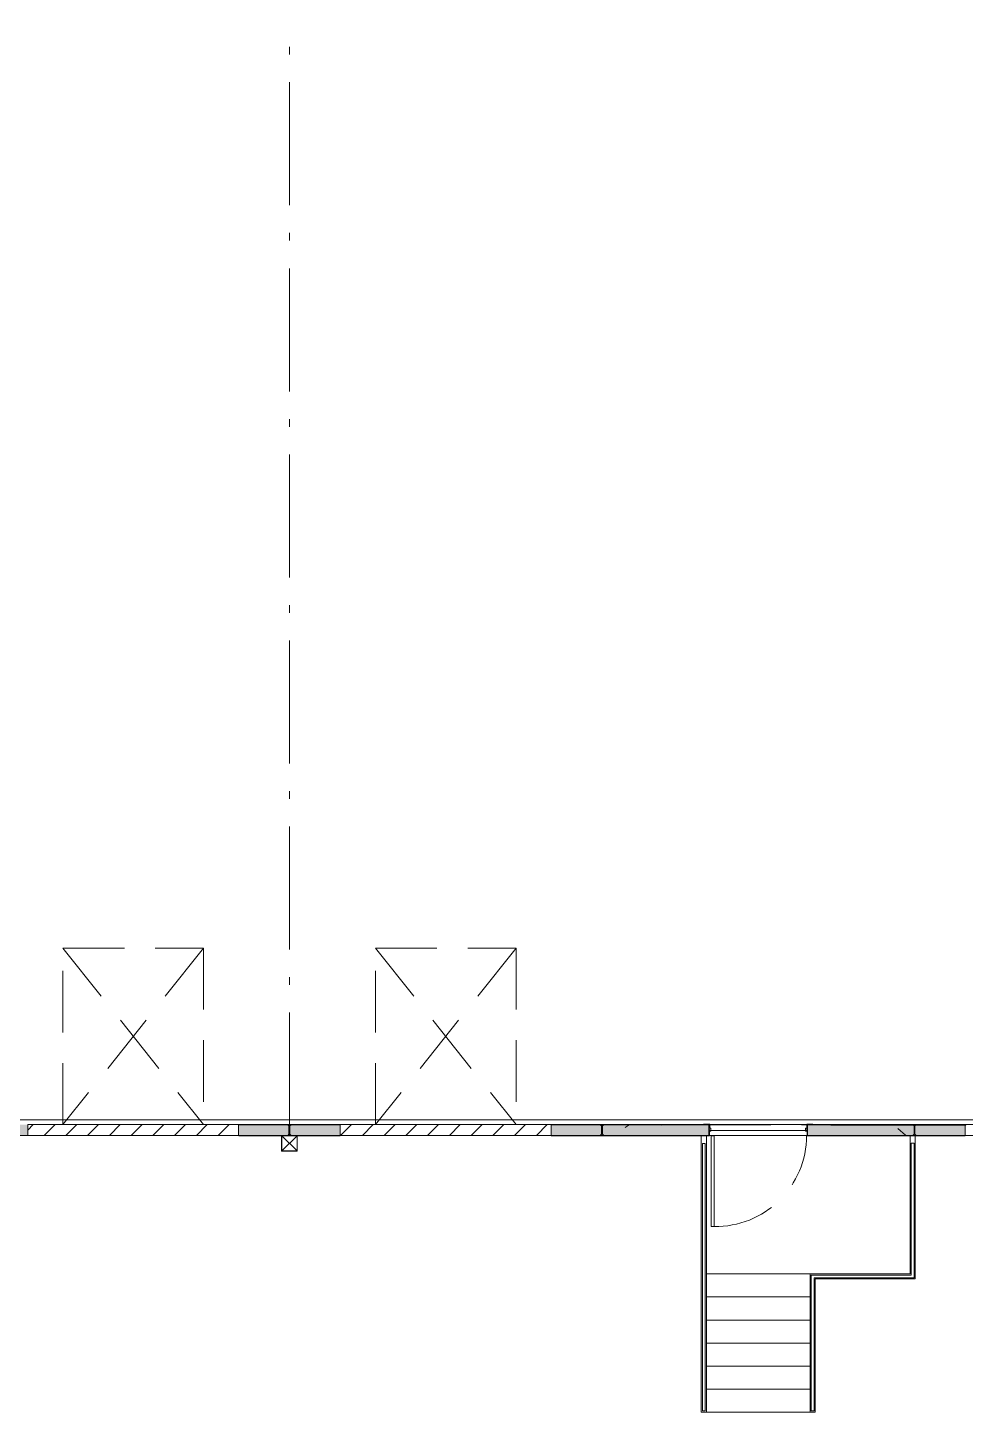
# Model space of a CAD drawing. Header units: metres. Extents: x -55 to 260, y -121 to 64.
# Drawn here: x 118.52 to 130.71, y -64.56 to -46.55 of the extents above; entities that cross this region are included whole.
import ezdxf

# ---------------------------------------------------------------- set-up
doc = ezdxf.new("R2010")
doc.units = ezdxf.units.M
doc.linetypes.add('01_Grid', pattern=[2.32, 1.6, -0.36, 0, -0.36])
doc.linetypes.add('04_Proyection', pattern=[1.2, 0.8, -0.4])
for name, color, linetype, lineweight in [('0-1', 7, 'Continuous', 5), ('03EJES-1', 1, '01_Grid', 5), ('06MUR-1', 253, 'Continuous', 5), ('06MUR-2', 53, 'Continuous', 25), ('06MUREXT-1', 9, 'Continuous', 15), ('11PUER-1', 253, 'Continuous', 5), ('11PUER-2', 253, '04_Proyection', 5), ('13CIVERT-1', 253, 'Continuous', 5), ('17EQAGUA-1', 253, 'Continuous', 5), ('22AMUEB-1', 253, 'Continuous', 5), ('22AMUEB-2', 63, 'Continuous', 5), ('26VENT-1', 253, 'Continuous', 5), ('26VENT-4', 253, '04_Proyection', 5), ('46BANQ-1', 253, 'Continuous', 5), ('55BARANDAL-1', 253, 'Continuous', 5), ('70LINEA-1', 254, 'Continuous', 5), ('70LINEA-2', 1, 'Continuous', 5), ('70LINEA-6', 253, 'Continuous', 5), ('70LINEA_0_25-1', 9, 'Continuous', 15)]:
    doc.layers.add(name, color=color, linetype=linetype, lineweight=lineweight)
pattern_1 = [(50, (0, 0), (2.914806, -0.25534), [0.3048, -3.353]), (355, (0, 0), (-0.5639, 3.05678), [0.24384, -2.682]), (100.451, (0.243, -0.0213), (2.35075, 2.801895), [0.25904, -2.849]), (46.184, (0, 0.8128), (4.336665, -0.672795), [0.4572, -5.029]), (96.636, (0.3614, 0.7567), (3.798, 3.95842), [0.38856, -4.274]), (351.184, (0, 0.813), (3.79858, 3.95859), [0.36576, -4.023]), (21, (0.4064, 0.6096), (2.425556, -1.63645), [0.3048, -3.353]), (326, (0.4064, 0.6096), (0.98876, 2.946903), [0.24384, -2.682]), (71.451, (0.6086, 0.4733), (3.414398, 1.310927), [0.25904, -2.849]), (37.5, (0, 0), (0.049559, 1.352701), [0.13411, -2.516, 0.13411, -2.589, -2.692]), (37.5, (0, 0), (0.049559, 1.352701), [-5.373, 0.13411, -2.558]), (7.5, (0, 0), (1.06888, 1.603233), [0.13411, -1.418, 0.13411, -2.455, -1.026]), (7.5, (0, 0), (1.06888, 1.603233), [-4.141, 0.13411, -0.89205]), (327.5, (-0.9063, 0), (2.1693145, -0.091976), [0.13411, -0.88189, 0.13411, -3.036, -4.206]), (327.5, (-0.9063, 0), (2.1693145, -0.091976), [-4.186, 0.13411, -4.072]), (317.5, (-1.313, 0), (2.370307, 0.40642), [0.13411, -1.187, 0.13411, -1.971, -2.987]), (317.5, (-1.313, 0), (2.370307, 0.40642), [-3.426, 0.13411, -2.853])]
pattern_2 = [(45, (-123.827, 60.889), (-0.14142136, 0.14142136), [])]
pattern_3 = [(45, (-119.763, 60.889), (-0.14142136, 0.14142136), [])]

# ---------------------------------------------------------------- blocks, each defined once
blk = doc.blocks.new('Docks - Knockout - Cw9_x10__ Lv6_x8_-V9-A1 _ A700')
at = {"layer": '70LINEA-2'}
h = blk.add_hatch(dxfattribs=at)
h.set_pattern_fill('FP_10', color=256, style=0, pattern_type=2)
h.set_pattern_definition([(45, (-131.955, 60.889), (-0.14142136, 0.14142136), [])])
h.paths.add_polyline_path([(1.4966, -0.07085), (1.4966, 0.07085), (-1.2466, 0.07085), (-1.2466, -0.07085)])
at = {"layer": '26VENT-1'}
for p, q in [((1.4966, 0.07085), (-1.2466, 0.07085)), ((1.4966, -0.07085), (-1.2466, -0.07085))]:
    blk.add_line(p, q, dxfattribs=at)
at = {"layer": '26VENT-4'}
for p, q in [((-0.7894, 2.36755), (1.0394, 0.07085)), ((1.0394, 2.36755), (-0.7894, 0.07085)), ((-0.7894, 2.36755), (1.0394, 2.36755)), ((-0.7894, 0.07085), (-0.7894, 2.36755)), ((1.0394, 2.36755), (1.0394, 0.07085))]:
    blk.add_line(p, q, dxfattribs=at)
at = {"layer": '70LINEA-6'}
for p, q in [((-1.2466, 0.07085), (1.4966, 0.07085)), ((-1.2466, -0.07085), (-1.2466, 0.07085)), ((1.4966, 0.07085), (1.4966, -0.07085)), ((1.4966, -0.07085), (-1.2466, -0.07085))]:
    blk.add_line(p, q, dxfattribs=at)
blk = doc.blocks.new('Docks - Knockout - Cw9_x10__ Lv6_x8_-V10-A1 _ A700')
at = {"layer": '70LINEA-2'}
h = blk.add_hatch(dxfattribs=at)
h.set_pattern_fill('FP_11', color=256, style=0, pattern_type=2)
h.set_pattern_definition(pattern_2)
h.paths.add_polyline_path([(1.4966, -0.07085), (1.4966, 0.07085), (-1.2466, 0.07085), (-1.2466, -0.07085), (0.61314, -0.07085)])
at = {"layer": '26VENT-1'}
for p, q in [((1.4966, 0.07085), (-1.2466, 0.07085)), ((1.4966, -0.07085), (-1.2466, -0.07085))]:
    blk.add_line(p, q, dxfattribs=at)
at = {"layer": '26VENT-4'}
for p, q in [((-0.7894, 2.36755), (1.0394, 0.07085)), ((1.0394, 2.36755), (-0.7894, 0.07085)), ((-0.7894, 2.36755), (1.0394, 2.36755)), ((-0.7894, 0.07085), (-0.7894, 2.36755)), ((1.0394, 2.36755), (1.0394, 0.07085))]:
    blk.add_line(p, q, dxfattribs=at)
at = {"layer": '70LINEA-6'}
for p, q in [((-1.2466, 0.07085), (1.4966, 0.07085)), ((-1.2466, -0.07085), (-1.2466, 0.07085)), ((1.4966, 0.07085), (1.4966, -0.07085)), ((1.4966, -0.07085), (-1.2466, -0.07085))]:
    blk.add_line(p, q, dxfattribs=at)
blk = doc.blocks.new('Docks - Knockout - Cw9_x10__ Lv6_x8_-V11-A1 _ A700')
at = {"layer": '70LINEA-2'}
h = blk.add_hatch(dxfattribs=at)
h.set_pattern_fill('FP_12', color=256, style=0, pattern_type=2)
h.set_pattern_definition(pattern_3)
h.paths.add_polyline_path([(1.4966, -0.07085), (1.4966, 0.07085), (-1.2466, 0.07085), (-1.2466, -0.07085)])
at = {"layer": '26VENT-1'}
for p, q in [((1.4966, 0.07085), (-1.2466, 0.07085)), ((1.4966, -0.07085), (-1.2466, -0.07085))]:
    blk.add_line(p, q, dxfattribs=at)
at = {"layer": '26VENT-4'}
for p, q in [((-0.7894, 2.36755), (1.0394, 0.07085)), ((1.0394, 2.36755), (-0.7894, 0.07085)), ((-0.7894, 2.36755), (1.0394, 2.36755)), ((-0.7894, 0.07085), (-0.7894, 2.36755)), ((1.0394, 2.36755), (1.0394, 0.07085))]:
    blk.add_line(p, q, dxfattribs=at)
at = {"layer": '70LINEA-6'}
for p, q in [((-1.2466, 0.07085), (1.4966, 0.07085)), ((-1.2466, -0.07085), (-1.2466, 0.07085)), ((1.4966, 0.07085), (1.4966, -0.07085)), ((1.4966, -0.07085), (-1.2466, -0.07085))]:
    blk.add_line(p, q, dxfattribs=at)
blk = doc.blocks.new('Downspout - Square - Downspout - Square 8_x8_-7117014-A1 _ A700')
at = {"layer": '17EQAGUA-1'}
for p, q in [((0.102, 0.203), (-0.102, 0.203)), ((-0.102, 0.203), (-0.102, 0)), ((-0.099, 0.2), (0.099, 0.2)), ((-0.099, 0.003), (-0.099, 0.2)), ((0.099, 0.2), (-0.099, 0.003)), ((-0.099, 0.2), (0.099, 0.003)), ((0.099, 0.2), (0.099, 0.003)), ((0.102, 0), (0.102, 0.203)), ((-0.102, 0), (0.102, 0)), ((0.099, 0.003), (-0.099, 0.003))]:
    blk.add_line(p, q, dxfattribs=at)
blk = doc.blocks.new('Sgl - F - AI - 4_x7_-7287663-A1 _ A700')
at = {"layer": '11PUER-1'}
for p, q in [((-0.612, -1.29), (-0.612, -0.11)), ((-0.612, -0.11), (-0.573, -0.11)), ((-0.573, -0.11), (-0.573, -1.29)), ((-0.573, -1.29), (-0.612, -1.29))]:
    blk.add_line(p, q, dxfattribs=at)
at = {"layer": '11PUER-2'}
for p, q in [((-0.637, 0.034), (0.637, 0.034)), ((-0.637, -0.107), (0.637, -0.107))]:
    blk.add_line(p, q, dxfattribs=at)
blk.add_arc((-0.554, -0.108), 1.182, 269.0611, 359.905, dxfattribs=at)
blk = doc.blocks.new('Mesker Frame AI - Mesker Frame AI2-V38-A1 _ A700')
at = {"layer": '22AMUEB-1'}
for p, q in [((-0.53, 0.076), (-0.53, 0.071)), ((-0.528, 0.071), (-0.528, 0.074)), ((-0.436, 0.005), (-0.436, -0.025)), ((-0.435, -0.027), (-0.435, 0.005)), ((0.796, 0.005), (0.796, -0.027)), ((0.798, -0.025), (0.798, 0.005)), ((-0.53, -0.071), (-0.53, -0.076)), ((-0.528, -0.074), (-0.528, -0.071)), ((-0.451, -0.025), (-0.451, -0.074)), ((-0.451, -0.025), (-0.436, -0.025)), ((-0.435, -0.027), (-0.45, -0.027)), ((-0.45, -0.076), (-0.45, -0.027)), ((0.796, -0.027), (0.811, -0.027)), ((0.813, -0.025), (0.798, -0.025)), ((0.811, -0.027), (0.811, -0.076)), ((0.813, -0.074), (0.813, -0.025)), ((0.89, -0.071), (0.89, -0.074)), ((0.891, -0.076), (0.891, -0.071))]:
    blk.add_line(p, q, dxfattribs=at)
at = {"layer": '22AMUEB-2'}
for p, q in [((-0.53, 0.076), (-0.455, 0.076)), ((-0.53, 0.071), (-0.53, 0.076)), ((-0.528, 0.074), (-0.528, 0.071)), ((-0.456, 0.074), (-0.528, 0.074)), ((-0.455, 0.076), (-0.455, -0.006)), ((-0.455, 0.013), (-0.435, 0.013)), ((-0.455, 0.012), (-0.455, 0.013)), ((-0.436, 0.012), (-0.455, 0.012)), ((-0.436, -0.025), (-0.436, 0.012)), ((-0.435, 0.013), (-0.435, -0.027)), ((0.796, 0.013), (0.816, 0.013)), ((0.796, -0.027), (0.796, 0.013)), ((0.798, 0.012), (0.798, -0.025)), ((0.816, 0.012), (0.798, 0.012)), ((0.816, 0.076), (0.891, 0.076)), ((0.816, -0.006), (0.816, 0.076)), ((0.816, 0.013), (0.816, 0.012)), ((0.89, 0.074), (0.818, 0.074)), ((0.89, 0.071), (0.89, 0.074)), ((0.891, 0.076), (0.891, 0.071)), ((-0.53, -0.076), (-0.53, -0.071)), ((-0.45, -0.076), (-0.53, -0.076)), ((-0.528, -0.071), (-0.528, -0.074)), ((-0.528, -0.074), (-0.451, -0.074)), ((-0.455, -0.006), (-0.456, -0.006)), ((-0.451, -0.025), (-0.436, -0.025)), ((-0.451, -0.074), (-0.451, -0.025)), ((-0.45, -0.027), (-0.45, -0.076)), ((-0.435, -0.027), (-0.45, -0.027)), ((0.811, -0.027), (0.796, -0.027)), ((0.798, -0.025), (0.813, -0.025)), ((0.811, -0.076), (0.811, -0.027)), ((0.891, -0.076), (0.811, -0.076)), ((0.813, -0.025), (0.813, -0.074)), ((0.813, -0.074), (0.89, -0.074)), ((0.818, -0.006), (0.816, -0.006)), ((0.89, -0.074), (0.89, -0.071)), ((0.891, -0.071), (0.891, -0.076))]:
    blk.add_line(p, q, dxfattribs=at)
blk = doc.blocks.new('Railing - Railing-7150031-A1 _ A700')
at = {"layer": '55BARANDAL-1'}
for p, q in [((130.005, -61.061), (130.043, -61.061)), ((130.005, -62.774), (130.005, -61.061)), ((130.043, -62.812), (130.043, -61.061)), ((128.705, -62.774), (130.005, -62.774)), ((128.705, -64.541), (128.705, -62.774)), ((128.743, -62.812), (130.043, -62.812)), ((128.743, -64.541), (128.743, -62.812)), ((128.743, -64.541), (128.705, -64.541))]:
    blk.add_line(p, q, dxfattribs=at)
blk = doc.blocks.new('Railing - Railing-7150039-A1 _ A700')
at = {"layer": '55BARANDAL-1'}
for p, q in [((127.289, -61.062), (127.327, -61.062)), ((127.289, -61.062), (127.289, -62.742)), ((127.327, -61.062), (127.327, -62.742)), ((127.289, -62.742), (127.289, -62.76)), ((127.289, -62.76), (127.289, -63.641)), ((127.327, -62.742), (127.327, -62.76)), ((127.327, -62.76), (127.327, -63.641)), ((127.289, -63.641), (127.289, -64.541)), ((127.327, -63.641), (127.327, -64.541)), ((127.327, -64.541), (127.289, -64.541))]:
    blk.add_line(p, q, dxfattribs=at)
blk = doc.blocks.new('22011_AR_rvt-1-A1 _ A700')
at = {"layer": '06MUR-1'}
h = blk.add_hatch(dxfattribs=at)
h.set_pattern_fill('FP_1', color=256, style=0, pattern_type=2)
h.set_pattern_definition(pattern_1)
h.paths.add_polyline_path([(158.334, -60.959), (159.156, -60.959), (159.156, -60.819), (157.836, -60.819), (157.836, -60.959)])
h.paths.add_polyline_path([(161.9, -60.959), (163.219, -60.959), (163.219, -60.819), (161.9, -60.819), (161.9, -60.825)])
h.paths.add_polyline_path([(166.624, -60.959), (166.624, -60.819), (165.965, -60.819), (165.965, -60.959), (166.037, -60.959)])
h.paths.add_polyline_path([(151.028, -60.959), (151.028, -60.819), (149.708, -60.819), (149.708, -60.959)])
h.paths.add_polyline_path([(145.644, -60.959), (146.964, -60.959), (146.964, -60.819), (145.644, -60.819), (145.644, -60.891)])
h.paths.add_polyline_path([(153.772, -60.959), (155.092, -60.959), (155.092, -60.819), (153.772, -60.819), (153.772, -60.858)])
h.paths.add_polyline_path([(142.9, -60.959), (142.9, -60.819), (141.58, -60.819), (141.58, -60.959)])
h.paths.add_polyline_path([(137.516, -60.959), (138.836, -60.959), (138.836, -60.819), (137.516, -60.819), (137.516, -60.924)])
h.paths.add_polyline_path([(130.603, -60.959), (130.708, -60.959), (130.708, -60.819), (128.654, -60.819), (128.654, -60.959), (129.062, -60.959)])
h.paths.add_polyline_path([(133.452, -60.959), (134.772, -60.959), (134.772, -60.819), (133.452, -60.819), (133.452, -60.941)])
h.paths.add_polyline_path([(127.378, -60.959), (127.378, -60.819), (125.324, -60.823), (125.324, -60.959), (125.981, -60.959)])
h.paths.add_polyline_path([(117.196, -60.959), (118.516, -60.959), (118.516, -60.819), (117.196, -60.819), (117.196, -60.941)])
h.paths.add_polyline_path([(122.58, -60.959), (122.58, -60.819), (121.26, -60.819), (121.26, -60.959), (121.359, -60.959)])
h.paths.add_polyline_path([(114.452, -60.959), (114.452, -60.819), (113.132, -60.819), (113.132, -60.959)])
h.paths.add_polyline_path([(109.068, -60.959), (110.388, -60.959), (110.388, -60.819), (109.068, -60.819), (109.068, -60.927)])
h.paths.add_polyline_path([(105.004, -60.959), (106.324, -60.959), (106.324, -60.819), (105.004, -60.819), (105.004, -60.919)])
h.paths.add_polyline_path([(100.94, -60.959), (102.26, -60.959), (102.26, -60.819), (100.94, -60.819), (100.94, -60.912)])
h.paths.add_polyline_path([(98.196, -60.959), (98.196, -60.819), (96.876, -60.819), (96.876, -60.959)])
h.paths.add_polyline_path([(90.068, -60.959), (90.068, -60.819), (88.748, -60.819), (88.748, -60.959), (89.006, -60.959)])
h.paths.add_polyline_path([(93.628, -60.959), (94.132, -60.959), (94.132, -60.819), (92.812, -60.819), (92.812, -60.959)])
h.paths.add_polyline_path([(85.924, -60.959), (86.004, -60.959), (86.004, -60.819), (85.141, -60.819), (85.141, -60.959)])
h.paths.add_polyline_path([(80.62, -60.959), (81.483, -60.959), (81.483, -60.819), (80.62, -60.819), (80.62, -60.92)])
h.paths.add_polyline_path([(77.876, -60.959), (77.876, -60.819), (75.822, -60.819), (75.822, -60.959), (76.681, -60.959)])
h.paths.add_polyline_path([(69.748, -60.959), (69.748, -60.819), (68.428, -60.819), (68.428, -60.959)])
h.paths.add_polyline_path([(74.546, -60.959), (74.546, -60.819), (72.492, -60.819), (72.492, -60.959), (73.599, -60.959)])
h.paths.add_polyline_path([(61.274, -60.959), (61.62, -60.959), (61.62, -60.819), (60.3, -60.819), (60.3, -60.959)])
h.paths.add_polyline_path([(56.236, -60.959), (57.556, -60.959), (57.556, -60.819), (56.236, -60.819), (56.236, -60.913)])
h.paths.add_polyline_path([(64.364, -60.959), (65.684, -60.959), (65.684, -60.819), (64.364, -60.819), (64.364, -60.902)])
h.paths.add_polyline_path([(49.428, -60.959), (49.428, -60.819), (48.108, -60.819), (48.108, -60.959), (48.949, -60.959)])
h.paths.add_polyline_path([(44.044, -60.959), (45.364, -60.959), (45.364, -60.819), (44.044, -60.819), (44.044, -60.928)])
h.paths.add_polyline_path([(52.172, -60.959), (53.492, -60.959), (53.492, -60.819), (52.172, -60.819), (52.172, -60.918)])
h.paths.add_polyline_path([(41.3, -60.959), (41.3, -60.819), (39.98, -60.819), (39.98, -60.959), (41.246, -60.959)])
h.paths.add_polyline_path([(31.852, -60.959), (33.172, -60.959), (33.172, -60.819), (31.852, -60.819), (31.852, -60.944)])
h.paths.add_polyline_path([(36.624, -60.959), (37.236, -60.959), (37.236, -60.819), (35.916, -60.819), (35.916, -60.959)])
h.paths.add_polyline_path([(28.921, -60.959), (29.108, -60.959), (29.108, -60.819), (27.788, -60.819), (27.788, -60.959)])
h.paths.add_polyline_path([(19.677, -60.959), (20.98, -60.958), (20.98, -60.819), (19.661, -60.819), (19.661, -60.959)])
h.paths.add_polyline_path([(24.299, -60.959), (25.044, -60.959), (25.044, -60.819), (23.724, -60.819), (23.724, -60.959)])
h.paths.add_polyline_path([(16.915, -60.959), (16.915, -60.819), (16.256, -60.819), (16.256, -60.959), (16.596, -60.959)])
at = {"layer": '70LINEA-2'}
h = blk.add_hatch(dxfattribs=at)
h.set_pattern_fill('FP_1', color=256, style=0, pattern_type=2)
h.set_pattern_definition(pattern_1)
h.paths.add_polyline_path([(122.58, -60.959), (122.58, -60.819), (121.942, -60.819), (121.926, -60.835), (121.926, -60.944), (121.942, -60.959)])
h.paths.add_polyline_path([(125.324, -60.959), (125.962, -60.959), (125.978, -60.944), (125.978, -60.835), (125.962, -60.819), (125.324, -60.819), (125.324, -60.937)])
h = blk.add_hatch(dxfattribs=at)
h.set_pattern_fill('FP_1', color=256, style=0, pattern_type=2)
h.set_pattern_definition(pattern_1)
h.paths.add_polyline_path([(129.062, -60.959), (130.026, -60.959), (130.042, -60.944), (130.042, -60.835), (130.026, -60.819), (128.653, -60.819), (128.653, -60.959)])
h.paths.add_polyline_path([(127.379, -60.959), (127.379, -60.819), (126.006, -60.819), (125.99, -60.835), (125.99, -60.944), (126.006, -60.959)])
h = blk.add_hatch(dxfattribs=at)
h.set_pattern_fill('FP_1', color=256, style=0, pattern_type=2)
h.set_pattern_definition(pattern_1)
h.paths.add_polyline_path([(130.708, -60.959), (130.708, -60.819), (130.07, -60.819), (130.054, -60.835), (130.054, -60.944), (130.07, -60.959), (130.603, -60.959)])
h.paths.add_polyline_path([(134.09, -60.959), (134.106, -60.944), (134.106, -60.835), (134.09, -60.819), (133.452, -60.819), (133.452, -60.959), (133.684, -60.959)])
at = {"layer": '06MUR-2'}
for p, q in [((122.58, -60.819), (121.26, -60.819)), ((127.378, -60.819), (125.324, -60.819)), ((127.378, -60.889), (127.378, -60.819)), ((128.958, -60.819), (128.654, -60.819)), ((128.654, -60.819), (128.654, -60.889)), ((128.958, -60.819), (130.708, -60.819)), ((121.26, -60.959), (122.58, -60.959)), ((125.324, -60.959), (127.378, -60.959)), ((127.378, -60.959), (127.378, -60.889)), ((127.378, -60.889), (127.379, -60.889)), ((128.653, -60.889), (128.654, -60.889)), ((128.654, -60.889), (128.654, -60.959)), ((128.654, -60.959), (128.958, -60.959)), ((128.958, -60.959), (130.708, -60.959))]:
    blk.add_line(p, q, dxfattribs=at)
at = {"layer": '06MUREXT-1'}
for p, q in [((122.58, -60.818), (121.26, -60.818)), ((127.379, -60.818), (125.324, -60.818)), ((127.379, -60.96), (127.379, -60.818)), ((130.708, -60.818), (128.653, -60.818)), ((128.653, -60.818), (128.653, -60.96)), ((121.26, -60.96), (121.818, -60.96)), ((122.022, -60.96), (122.58, -60.96)), ((125.324, -60.96), (127.379, -60.96)), ((128.653, -60.96), (130.708, -60.96))]:
    blk.add_line(p, q, dxfattribs=at)
at = {"layer": '13CIVERT-1'}
for p, q in [((127.275, -60.96), (127.275, -62.809)), ((127.341, -60.96), (127.341, -62.809)), ((128.652, -60.894), (127.38, -60.894)), ((128.652, -60.96), (127.38, -60.96)), ((129.991, -62.76), (129.991, -60.96)), ((130.057, -62.826), (130.057, -60.96)), ((127.275, -64.56), (127.275, -62.809)), ((127.341, -62.76), (128.691, -62.76)), ((127.341, -62.76), (128.691, -62.76)), ((127.341, -63.06), (127.341, -62.809)), ((128.691, -62.76), (128.691, -62.826)), ((128.691, -62.76), (129.991, -62.76)), ((128.691, -63.06), (128.691, -62.826)), ((128.757, -62.826), (130.057, -62.826)), ((128.757, -64.56), (128.757, -62.826)), ((127.341, -63.36), (127.341, -63.06)), ((127.341, -63.06), (128.691, -63.06)), ((127.341, -63.06), (128.691, -63.06)), ((128.691, -63.36), (128.691, -63.06)), ((127.341, -63.66), (127.341, -63.36)), ((127.341, -63.36), (128.691, -63.36)), ((127.341, -63.36), (128.691, -63.36)), ((128.691, -63.66), (128.691, -63.36)), ((127.341, -63.96), (127.341, -63.66)), ((127.341, -63.66), (128.691, -63.66)), ((127.341, -63.66), (128.691, -63.66)), ((128.691, -63.96), (128.691, -63.66)), ((127.341, -64.26), (127.341, -63.96)), ((127.341, -63.96), (128.691, -63.96)), ((127.341, -63.96), (128.691, -63.96)), ((128.691, -64.26), (128.691, -63.96)), ((127.341, -64.56), (127.341, -64.26)), ((127.341, -64.26), (128.691, -64.26)), ((127.341, -64.26), (128.691, -64.26)), ((128.691, -64.56), (128.691, -64.26)), ((127.275, -64.56), (127.341, -64.56)), ((127.341, -64.56), (128.691, -64.56)), ((127.341, -64.56), (128.691, -64.56)), ((128.691, -64.56), (128.757, -64.56))]:
    blk.add_line(p, q, dxfattribs=at)
at = {"layer": '46BANQ-1'}
blk.add_line((127.379, -60.818), (128.653, -60.818), dxfattribs=at)
at = {"layer": '70LINEA-1'}
blk.add_line((19.755, -60.756), (163.125, -60.756), dxfattribs=at)
at = {"layer": '70LINEA_0_25-1'}
for p, q in [((121.898, -60.818), (121.26, -60.818)), ((121.898, -60.819), (121.26, -60.819)), ((121.26, -60.819), (121.898, -60.819)), ((121.898, -60.819), (121.898, -60.818)), ((121.914, -60.835), (121.898, -60.819)), ((121.914, -60.944), (121.914, -60.835)), ((121.942, -60.819), (121.926, -60.835)), ((121.926, -60.835), (121.926, -60.944)), ((122.58, -60.818), (121.942, -60.818)), ((121.942, -60.818), (121.942, -60.819)), ((122.58, -60.819), (121.942, -60.819)), ((121.942, -60.819), (122.58, -60.819)), ((125.962, -60.818), (125.324, -60.818)), ((125.962, -60.819), (125.324, -60.819)), ((125.324, -60.819), (125.962, -60.819)), ((125.962, -60.819), (125.962, -60.818)), ((125.978, -60.835), (125.962, -60.819)), ((125.978, -60.944), (125.978, -60.835)), ((126.006, -60.819), (125.99, -60.835)), ((125.99, -60.835), (125.99, -60.944)), ((127.379, -60.818), (126.006, -60.818)), ((126.006, -60.818), (126.006, -60.819)), ((127.379, -60.819), (126.006, -60.819)), ((126.006, -60.819), (127.379, -60.819)), ((127.379, -60.819), (127.379, -60.818)), ((127.379, -60.959), (127.379, -60.819)), ((130.026, -60.818), (128.653, -60.818)), ((128.653, -60.818), (128.653, -60.819)), ((130.026, -60.819), (128.653, -60.819)), ((128.653, -60.819), (128.653, -60.959)), ((128.653, -60.819), (130.026, -60.819)), ((130.026, -60.819), (130.026, -60.818)), ((130.042, -60.835), (130.026, -60.819)), ((130.042, -60.944), (130.042, -60.835)), ((130.07, -60.819), (130.054, -60.835)), ((130.054, -60.835), (130.054, -60.944)), ((130.708, -60.818), (130.07, -60.818)), ((130.07, -60.818), (130.07, -60.819)), ((130.708, -60.819), (130.07, -60.819)), ((130.07, -60.819), (130.708, -60.819)), ((121.26, -60.959), (121.898, -60.959)), ((121.898, -60.959), (121.26, -60.959)), ((121.26, -60.96), (121.818, -60.96)), ((121.898, -60.959), (121.914, -60.944)), ((121.898, -60.96), (121.898, -60.959)), ((121.926, -60.944), (121.942, -60.959)), ((121.942, -60.959), (122.58, -60.959)), ((122.58, -60.959), (121.942, -60.959)), ((121.942, -60.959), (121.942, -60.96)), ((122.022, -60.96), (122.58, -60.96)), ((125.324, -60.959), (125.962, -60.959)), ((125.962, -60.959), (125.324, -60.959)), ((125.324, -60.96), (125.962, -60.96)), ((125.962, -60.959), (125.978, -60.944)), ((125.962, -60.96), (125.962, -60.959)), ((125.99, -60.944), (126.006, -60.959)), ((126.006, -60.959), (127.379, -60.959)), ((127.379, -60.959), (126.006, -60.959)), ((126.006, -60.959), (126.006, -60.96)), ((126.006, -60.96), (127.379, -60.96)), ((127.379, -60.96), (127.379, -60.959)), ((128.653, -60.959), (130.026, -60.959)), ((130.026, -60.959), (128.653, -60.959)), ((128.653, -60.959), (128.653, -60.96)), ((128.653, -60.96), (130.026, -60.96)), ((130.026, -60.959), (130.042, -60.944)), ((130.026, -60.96), (130.026, -60.959)), ((130.054, -60.944), (130.07, -60.959)), ((130.07, -60.959), (130.708, -60.959)), ((130.708, -60.959), (130.07, -60.959)), ((130.07, -60.959), (130.07, -60.96)), ((130.07, -60.96), (130.708, -60.96))]:
    blk.add_line(p, q, dxfattribs=at)
at = {"layer": '11PUER-1'}
blk.add_blockref('Sgl - F - AI - 4_x7_-7287663-A1 _ A700', (128.016, -60.853), dxfattribs=at)
at = {"layer": '17EQAGUA-1', "rotation": 180}
blk.add_blockref('Downspout - Square - Downspout - Square 8_x8_-7117014-A1 _ A700', (121.92, -60.96), dxfattribs=at)
at = {"layer": '22AMUEB-1', "rotation": 180}
blk.add_blockref('Mesker Frame AI - Mesker Frame AI2-V38-A1 _ A700', (128.197, -60.889), dxfattribs=at)
at = {"layer": '26VENT-1'}
for name, p in [('Docks - Knockout - Cw9_x10__ Lv6_x8_-V11-A1 _ A700', (119.763, -60.889)), ('Docks - Knockout - Cw9_x10__ Lv6_x8_-V10-A1 _ A700', (123.827, -60.889)), ('Docks - Knockout - Cw9_x10__ Lv6_x8_-V9-A1 _ A700', (131.955, -60.889))]:
    blk.add_blockref(name, p, dxfattribs=at)
at = {"layer": '55BARANDAL-1'}
for name in ['Railing - Railing-7150039-A1 _ A700', 'Railing - Railing-7150031-A1 _ A700']:
    blk.add_blockref(name, (0, 0), dxfattribs=at)
blk = doc.blocks.new('Docks - Knockout - Cw9_x10__ Lv6_x8_-V411-A1 _ A700')
at = {"layer": '70LINEA-2'}
h = blk.add_hatch(dxfattribs=at)
h.set_pattern_fill('FP_11', color=256, style=0, pattern_type=2)
h.set_pattern_definition(pattern_2)
h.paths.add_polyline_path([(1.4966, -0.07085), (1.4966, 0.07085), (-1.2466, 0.07085), (-1.2466, -0.07085), (0.61314, -0.07085)])
at = {"layer": '26VENT-1'}
for p, q in [((1.4966, 0.07085), (-1.2466, 0.07085)), ((1.4966, -0.07085), (-1.2466, -0.07085))]:
    blk.add_line(p, q, dxfattribs=at)
at = {"layer": '26VENT-4'}
for p, q in [((-0.7894, 2.36755), (1.0394, 0.07085)), ((1.0394, 2.36755), (-0.7894, 0.07085)), ((-0.7894, 2.36755), (1.0394, 2.36755)), ((-0.7894, 0.07085), (-0.7894, 2.36755)), ((1.0394, 2.36755), (1.0394, 0.07085))]:
    blk.add_line(p, q, dxfattribs=at)
at = {"layer": '70LINEA-6'}
for p, q in [((-1.2466, 0.07085), (1.4966, 0.07085)), ((-1.2466, -0.07085), (-1.2466, 0.07085)), ((1.4966, 0.07085), (1.4966, -0.07085)), ((1.4966, -0.07085), (-1.2466, -0.07085))]:
    blk.add_line(p, q, dxfattribs=at)
blk = doc.blocks.new('Docks - Knockout - Cw9_x10__ Lv6_x8_-V412-A1 _ A700')
at = {"layer": '70LINEA-2'}
h = blk.add_hatch(dxfattribs=at)
h.set_pattern_fill('FP_12', color=256, style=0, pattern_type=2)
h.set_pattern_definition(pattern_3)
h.paths.add_polyline_path([(1.4966, -0.07085), (1.4966, 0.07085), (-1.2466, 0.07085), (-1.2466, -0.07085)])
at = {"layer": '26VENT-1'}
for p, q in [((1.4966, 0.07085), (-1.2466, 0.07085)), ((1.4966, -0.07085), (-1.2466, -0.07085))]:
    blk.add_line(p, q, dxfattribs=at)
at = {"layer": '26VENT-4'}
for p, q in [((-0.7894, 2.36755), (1.0394, 0.07085)), ((1.0394, 2.36755), (-0.7894, 0.07085)), ((-0.7894, 2.36755), (1.0394, 2.36755)), ((-0.7894, 0.07085), (-0.7894, 2.36755)), ((1.0394, 2.36755), (1.0394, 0.07085))]:
    blk.add_line(p, q, dxfattribs=at)
at = {"layer": '70LINEA-6'}
for p, q in [((-1.2466, 0.07085), (1.4966, 0.07085)), ((-1.2466, -0.07085), (-1.2466, 0.07085)), ((1.4966, 0.07085), (1.4966, -0.07085)), ((1.4966, -0.07085), (-1.2466, -0.07085))]:
    blk.add_line(p, q, dxfattribs=at)
blk = doc.blocks.new('Downspout - Square - Downspout - Square 8_x8_-V438-A1 _ A700')
at = {"layer": '17EQAGUA-1'}
for p, q in [((0.102, 0.203), (-0.102, 0.203)), ((-0.102, 0.203), (-0.102, 0)), ((-0.099, 0.2), (0.099, 0.2)), ((-0.099, 0.003), (-0.099, 0.2)), ((0.099, 0.2), (-0.099, 0.003)), ((-0.099, 0.2), (0.099, 0.003)), ((0.099, 0.2), (0.099, 0.003)), ((0.102, 0), (0.102, 0.203)), ((-0.102, 0), (0.102, 0)), ((0.099, 0.003), (-0.099, 0.003))]:
    blk.add_line(p, q, dxfattribs=at)
blk = doc.blocks.new('22011_AR_rvt-2-A1 _ A700')
at = {"layer": '06MUR-1'}
h = blk.add_hatch(dxfattribs=at)
h.set_pattern_fill('FP_1', color=256, style=0, pattern_type=2)
h.set_pattern_definition(pattern_1)
h.paths.add_polyline_path([(157.836, -60.959), (159.156, -60.959), (159.156, -60.819), (157.836, -60.819), (157.836, -60.841)])
h.paths.add_polyline_path([(161.9, -60.959), (163.219, -60.959), (163.219, -60.819), (161.9, -60.819), (161.9, -60.825)])
h.paths.add_polyline_path([(166.624, -60.959), (166.624, -60.819), (165.965, -60.819), (165.965, -60.959), (166.037, -60.959)])
h.paths.add_polyline_path([(151.028, -60.959), (151.028, -60.819), (149.708, -60.819), (149.708, -60.959)])
h.paths.add_polyline_path([(145.644, -60.959), (146.964, -60.959), (146.964, -60.819), (145.644, -60.819), (145.644, -60.891)])
h.paths.add_polyline_path([(153.772, -60.959), (155.092, -60.959), (155.092, -60.819), (153.772, -60.819), (153.772, -60.858)])
h.paths.add_polyline_path([(141.58, -60.959), (142.9, -60.959), (142.9, -60.819), (141.58, -60.819), (141.58, -60.908)])
h.paths.add_polyline_path([(137.516, -60.959), (138.836, -60.959), (138.836, -60.819), (137.516, -60.819), (137.516, -60.924)])
h.paths.add_polyline_path([(133.452, -60.959), (134.772, -60.959), (134.772, -60.819), (133.452, -60.819), (133.452, -60.941)])
h.paths.add_polyline_path([(125.981, -60.959), (127.378, -60.959), (127.378, -60.819), (125.324, -60.823), (125.324, -60.959)])
h.paths.add_polyline_path([(130.708, -60.959), (130.708, -60.819), (128.654, -60.819), (128.654, -60.959), (130.603, -60.959)])
h.paths.add_polyline_path([(121.26, -60.959), (122.58, -60.959), (122.58, -60.819), (121.26, -60.819), (121.26, -60.948)])
h.paths.add_polyline_path([(118.516, -60.959), (118.516, -60.819), (117.196, -60.819), (117.196, -60.959)])
h.paths.add_polyline_path([(105.004, -60.959), (106.324, -60.959), (106.324, -60.819), (105.004, -60.819), (105.004, -60.919)])
h.paths.add_polyline_path([(110.388, -60.959), (110.388, -60.819), (109.068, -60.819), (109.068, -60.959)])
h.paths.add_polyline_path([(114.452, -60.959), (114.452, -60.819), (113.132, -60.819), (113.132, -60.959)])
h.paths.add_polyline_path([(94.132, -60.959), (94.132, -60.819), (92.812, -60.819), (92.812, -60.959), (93.628, -60.959)])
h.paths.add_polyline_path([(98.196, -60.959), (98.196, -60.819), (96.876, -60.819), (96.876, -60.959)])
h.paths.add_polyline_path([(102.26, -60.959), (102.26, -60.819), (100.94, -60.819), (100.94, -60.959)])
h.paths.add_polyline_path([(86.004, -60.959), (86.004, -60.819), (85.141, -60.819), (85.141, -60.959), (85.924, -60.959)])
h.paths.add_polyline_path([(90.068, -60.959), (90.068, -60.819), (88.748, -60.819), (88.748, -60.959), (89.006, -60.959)])
h.paths.add_polyline_path([(81.483, -60.959), (81.483, -60.819), (80.62, -60.819), (80.62, -60.959)])
h.paths.add_polyline_path([(73.599, -60.959), (74.546, -60.959), (74.546, -60.819), (72.492, -60.819), (72.492, -60.959)])
h.paths.add_polyline_path([(69.748, -60.959), (69.748, -60.819), (68.428, -60.819), (68.428, -60.959)])
h.paths.add_polyline_path([(77.876, -60.959), (77.876, -60.819), (75.822, -60.819), (75.822, -60.959), (76.681, -60.959)])
h.paths.add_polyline_path([(65.684, -60.959), (65.684, -60.819), (64.364, -60.819), (64.364, -60.959)])
h.paths.add_polyline_path([(61.62, -60.959), (61.62, -60.819), (60.3, -60.819), (60.3, -60.959), (61.274, -60.959)])
h.paths.add_polyline_path([(56.236, -60.959), (57.556, -60.959), (57.556, -60.819), (56.236, -60.819), (56.236, -60.913)])
h.paths.add_polyline_path([(52.172, -60.959), (53.492, -60.959), (53.492, -60.819), (52.172, -60.819), (52.172, -60.918)])
h.paths.add_polyline_path([(44.044, -60.959), (45.364, -60.959), (45.364, -60.819), (44.044, -60.819), (44.044, -60.928)])
h.paths.add_polyline_path([(49.428, -60.959), (49.428, -60.819), (48.108, -60.819), (48.108, -60.959), (48.949, -60.959)])
h.paths.add_polyline_path([(41.3, -60.959), (41.3, -60.819), (39.98, -60.819), (39.98, -60.959), (41.246, -60.959)])
h.paths.add_polyline_path([(33.172, -60.959), (33.172, -60.819), (31.852, -60.819), (31.852, -60.959)])
h.paths.add_polyline_path([(36.624, -60.959), (37.236, -60.959), (37.236, -60.819), (35.916, -60.819), (35.916, -60.959)])
h.paths.add_polyline_path([(27.788, -60.959), (29.108, -60.959), (29.108, -60.819), (27.788, -60.819), (27.788, -60.949)])
h.paths.add_polyline_path([(20.98, -60.959), (20.98, -60.819), (19.661, -60.819), (19.661, -60.959), (20.448, -60.959)])
h.paths.add_polyline_path([(16.596, -60.959), (16.915, -60.959), (16.915, -60.819), (16.256, -60.819), (16.256, -60.959)])
h.paths.add_polyline_path([(25.044, -60.959), (25.044, -60.819), (23.724, -60.819), (23.724, -60.959), (24.299, -60.959)])
h = blk.add_hatch(dxfattribs=at)
h.set_pattern_fill('FP_1', color=256, style=0, pattern_type=2)
h.set_pattern_definition(pattern_1)
h.paths.add_polyline_path([(163.219, -60.819), (163.219, -60.818), (163.133, -60.819)])
h.paths.add_polyline_path([(159.156, -60.819), (159.156, -60.818), (158.334, -60.819)])
h.paths.add_polyline_path([(138.836, -60.819), (138.836, -60.818), (137.516, -60.819)])
h.paths.add_polyline_path([(127.378, -60.819), (127.379, -60.818), (125.981, -60.819)])
h.paths.add_polyline_path([(134.772, -60.819), (134.772, -60.818), (133.684, -60.819)])
h.paths.add_polyline_path([(118.516, -60.819), (118.516, -60.818), (117.196, -60.819)])
h.paths.add_polyline_path([(130.708, -60.819), (130.708, -60.818), (130.603, -60.819)])
h.paths.add_polyline_path([(98.196, -60.819), (98.196, -60.818), (96.876, -60.819)])
h.paths.add_polyline_path([(94.132, -60.819), (94.132, -60.818), (93.628, -60.819)])
h.paths.add_polyline_path([(81.483, -60.819), (81.483, -60.818), (80.62, -60.819)])
h.paths.add_polyline_path([(74.546, -60.819), (74.547, -60.818), (73.599, -60.819)])
h.paths.add_polyline_path([(57.556, -60.819), (57.556, -60.818), (56.236, -60.819)])
h.paths.add_polyline_path([(65.684, -60.819), (65.684, -60.818), (64.364, -60.819)])
at = {"layer": '70LINEA-2'}
h = blk.add_hatch(dxfattribs=at)
h.set_pattern_fill('FP_1', color=256, style=0, pattern_type=2)
h.set_pattern_definition(pattern_1)
h.paths.add_polyline_path([(125.962, -60.959), (125.978, -60.944), (125.978, -60.835), (125.962, -60.819), (125.324, -60.819), (125.324, -60.959)])
h.paths.add_polyline_path([(122.58, -60.959), (122.58, -60.819), (121.942, -60.819), (121.926, -60.835), (121.926, -60.944), (121.942, -60.959)])
h = blk.add_hatch(dxfattribs=at)
h.set_pattern_fill('FP_1', color=256, style=0, pattern_type=2)
h.set_pattern_definition(pattern_1)
h.paths.add_polyline_path([(128.653, -60.959), (130.026, -60.959), (130.042, -60.944), (130.042, -60.835), (130.026, -60.819), (128.653, -60.819)])
h.paths.add_polyline_path([(126.006, -60.959), (127.379, -60.959), (127.379, -60.819), (126.006, -60.819), (125.99, -60.835), (125.99, -60.944)])
h = blk.add_hatch(dxfattribs=at)
h.set_pattern_fill('FP_1', color=256, style=0, pattern_type=2)
h.set_pattern_definition(pattern_1)
h.paths.add_polyline_path([(130.708, -60.959), (130.708, -60.819), (130.07, -60.819), (130.054, -60.835), (130.054, -60.944), (130.07, -60.959), (130.603, -60.959)])
h.paths.add_polyline_path([(134.09, -60.959), (134.106, -60.944), (134.106, -60.835), (134.09, -60.819), (133.452, -60.819), (133.452, -60.959), (133.684, -60.959)])
at = {"layer": '06MUR-2'}
for p, q in [((122.58, -60.819), (121.26, -60.819)), ((127.378, -60.819), (125.324, -60.819)), ((127.378, -60.889), (127.378, -60.819)), ((128.958, -60.819), (128.654, -60.819)), ((128.654, -60.819), (128.654, -60.889)), ((128.958, -60.819), (130.708, -60.819)), ((121.26, -60.959), (122.58, -60.959)), ((125.324, -60.959), (127.378, -60.959)), ((127.378, -60.959), (127.378, -60.889)), ((127.378, -60.889), (127.379, -60.889)), ((128.653, -60.889), (128.654, -60.889)), ((128.654, -60.889), (128.654, -60.959)), ((128.654, -60.959), (128.958, -60.959)), ((128.958, -60.959), (130.708, -60.959))]:
    blk.add_line(p, q, dxfattribs=at)
at = {"layer": '06MUREXT-1'}
for p, q in [((122.58, -60.818), (121.26, -60.818)), ((127.379, -60.818), (125.324, -60.818)), ((127.379, -60.96), (127.379, -60.818)), ((130.708, -60.818), (128.653, -60.818)), ((128.653, -60.818), (128.653, -60.96)), ((121.26, -60.96), (121.818, -60.96)), ((122.022, -60.96), (122.58, -60.96)), ((125.324, -60.96), (127.379, -60.96)), ((128.653, -60.96), (130.708, -60.96))]:
    blk.add_line(p, q, dxfattribs=at)
at = {"layer": '13CIVERT-1'}
for p, q in [((127.275, -60.96), (127.275, -62.809)), ((127.341, -60.96), (127.341, -62.809)), ((128.652, -60.894), (127.38, -60.894)), ((128.652, -60.96), (127.38, -60.96)), ((129.991, -62.76), (129.991, -60.96)), ((130.057, -62.826), (130.057, -60.96)), ((127.275, -64.56), (127.275, -62.809)), ((127.341, -62.76), (128.691, -62.76)), ((127.341, -62.76), (128.691, -62.76)), ((127.341, -63.06), (127.341, -62.809)), ((128.691, -62.76), (128.691, -62.826)), ((128.691, -62.76), (129.991, -62.76)), ((128.691, -63.06), (128.691, -62.826)), ((128.757, -62.826), (130.057, -62.826)), ((128.757, -64.56), (128.757, -62.826)), ((127.341, -63.36), (127.341, -63.06)), ((127.341, -63.06), (128.691, -63.06)), ((127.341, -63.06), (128.691, -63.06)), ((128.691, -63.36), (128.691, -63.06)), ((127.341, -63.66), (127.341, -63.36)), ((127.341, -63.36), (128.691, -63.36)), ((127.341, -63.36), (128.691, -63.36)), ((128.691, -63.66), (128.691, -63.36)), ((127.341, -63.96), (127.341, -63.66)), ((127.341, -63.66), (128.691, -63.66)), ((127.341, -63.66), (128.691, -63.66)), ((128.691, -63.96), (128.691, -63.66)), ((127.341, -64.26), (127.341, -63.96)), ((127.341, -63.96), (128.691, -63.96)), ((127.341, -63.96), (128.691, -63.96)), ((128.691, -64.26), (128.691, -63.96)), ((127.341, -64.56), (127.341, -64.26)), ((127.341, -64.26), (128.691, -64.26)), ((127.341, -64.26), (128.691, -64.26)), ((128.691, -64.56), (128.691, -64.26)), ((127.275, -64.56), (127.341, -64.56)), ((127.341, -64.56), (128.691, -64.56)), ((127.341, -64.56), (128.691, -64.56)), ((128.691, -64.56), (128.757, -64.56))]:
    blk.add_line(p, q, dxfattribs=at)
at = {"layer": '46BANQ-1'}
blk.add_line((127.379, -60.818), (128.653, -60.818), dxfattribs=at)
at = {"layer": '70LINEA-1'}
blk.add_line((19.755, -60.756), (163.125, -60.756), dxfattribs=at)
at = {"layer": '70LINEA_0_25-1'}
for p, q in [((121.898, -60.818), (121.26, -60.818)), ((121.898, -60.819), (121.26, -60.819)), ((121.26, -60.819), (121.898, -60.819)), ((121.898, -60.819), (121.898, -60.818)), ((121.914, -60.835), (121.898, -60.819)), ((121.914, -60.944), (121.914, -60.835)), ((121.942, -60.819), (121.926, -60.835)), ((121.926, -60.835), (121.926, -60.944)), ((122.58, -60.818), (121.942, -60.818)), ((121.942, -60.818), (121.942, -60.819)), ((122.58, -60.819), (121.942, -60.819)), ((121.942, -60.819), (122.58, -60.819)), ((125.962, -60.818), (125.324, -60.818)), ((125.962, -60.819), (125.324, -60.819)), ((125.324, -60.819), (125.962, -60.819)), ((125.962, -60.819), (125.962, -60.818)), ((125.978, -60.835), (125.962, -60.819)), ((125.978, -60.944), (125.978, -60.835)), ((126.006, -60.819), (125.99, -60.835)), ((125.99, -60.835), (125.99, -60.944)), ((127.379, -60.818), (126.006, -60.818)), ((126.006, -60.818), (126.006, -60.819)), ((127.379, -60.819), (126.006, -60.819)), ((126.006, -60.819), (127.379, -60.819)), ((127.379, -60.819), (127.379, -60.818)), ((127.379, -60.959), (127.379, -60.819)), ((130.026, -60.818), (128.653, -60.818)), ((128.653, -60.818), (128.653, -60.819)), ((130.026, -60.819), (128.653, -60.819)), ((128.653, -60.819), (128.653, -60.959)), ((128.653, -60.819), (130.026, -60.819)), ((130.026, -60.819), (130.026, -60.818)), ((130.042, -60.835), (130.026, -60.819)), ((130.042, -60.944), (130.042, -60.835)), ((130.07, -60.819), (130.054, -60.835)), ((130.054, -60.835), (130.054, -60.944)), ((130.708, -60.818), (130.07, -60.818)), ((130.07, -60.818), (130.07, -60.819)), ((130.708, -60.819), (130.07, -60.819)), ((130.07, -60.819), (130.708, -60.819)), ((121.26, -60.959), (121.898, -60.959)), ((121.898, -60.959), (121.26, -60.959)), ((121.26, -60.96), (121.818, -60.96)), ((121.898, -60.959), (121.914, -60.944)), ((121.898, -60.96), (121.898, -60.959)), ((121.926, -60.944), (121.942, -60.959)), ((121.942, -60.959), (122.58, -60.959)), ((122.58, -60.959), (121.942, -60.959)), ((121.942, -60.959), (121.942, -60.96)), ((122.022, -60.96), (122.58, -60.96)), ((125.324, -60.959), (125.962, -60.959)), ((125.962, -60.959), (125.324, -60.959)), ((125.324, -60.96), (125.962, -60.96)), ((125.962, -60.959), (125.978, -60.944)), ((125.962, -60.96), (125.962, -60.959)), ((125.99, -60.944), (126.006, -60.959)), ((126.006, -60.959), (127.379, -60.959)), ((127.379, -60.959), (126.006, -60.959)), ((126.006, -60.959), (126.006, -60.96)), ((126.006, -60.96), (127.379, -60.96)), ((127.379, -60.96), (127.379, -60.959)), ((128.653, -60.959), (130.026, -60.959)), ((130.026, -60.959), (128.653, -60.959)), ((128.653, -60.959), (128.653, -60.96)), ((128.653, -60.96), (130.026, -60.96)), ((130.026, -60.959), (130.042, -60.944)), ((130.026, -60.96), (130.026, -60.959)), ((130.054, -60.944), (130.07, -60.959)), ((130.07, -60.959), (130.708, -60.959)), ((130.708, -60.959), (130.07, -60.959)), ((130.07, -60.959), (130.07, -60.96)), ((130.07, -60.96), (130.708, -60.96))]:
    blk.add_line(p, q, dxfattribs=at)
at = {"layer": '11PUER-1'}
blk.add_blockref('Sgl - F - AI - 4_x7_-7287663-A1 _ A700', (128.016, -60.853), dxfattribs=at)
at = {"layer": '17EQAGUA-1', "rotation": 180}
blk.add_blockref('Downspout - Square - Downspout - Square 8_x8_-V438-A1 _ A700', (121.92, -60.96), dxfattribs=at)
at = {"layer": '22AMUEB-1', "rotation": 180}
blk.add_blockref('Mesker Frame AI - Mesker Frame AI2-V38-A1 _ A700', (128.197, -60.889), dxfattribs=at)
at = {"layer": '26VENT-1'}
for name, p in [('Docks - Knockout - Cw9_x10__ Lv6_x8_-V412-A1 _ A700', (119.763, -60.889)), ('Docks - Knockout - Cw9_x10__ Lv6_x8_-V411-A1 _ A700', (123.827, -60.889))]:
    blk.add_blockref(name, p, dxfattribs=at)
at = {"layer": '55BARANDAL-1'}
for name in ['Railing - Railing-7150039-A1 _ A700', 'Railing - Railing-7150031-A1 _ A700']:
    blk.add_blockref(name, (0, 0), dxfattribs=at)

msp = doc.modelspace()

# ---------------------------------------------------------------- linework, layer by layer
at = {"layer": '03EJES-1'}
for p, q in [((121.92, -60.96), (121.92, 60.3168)), ((255.455, -60.96), (-51.4051, -60.96))]:
    msp.add_line(p, q, dxfattribs=at)

# ---------------------------------------------------------------- block references
at = {"layer": '0-1'}
for name in ['22011_AR_rvt-2-A1 _ A700', '22011_AR_rvt-1-A1 _ A700']:
    msp.add_blockref(name, (0, 0), dxfattribs=at)

doc.saveas('drawing.dxf')
